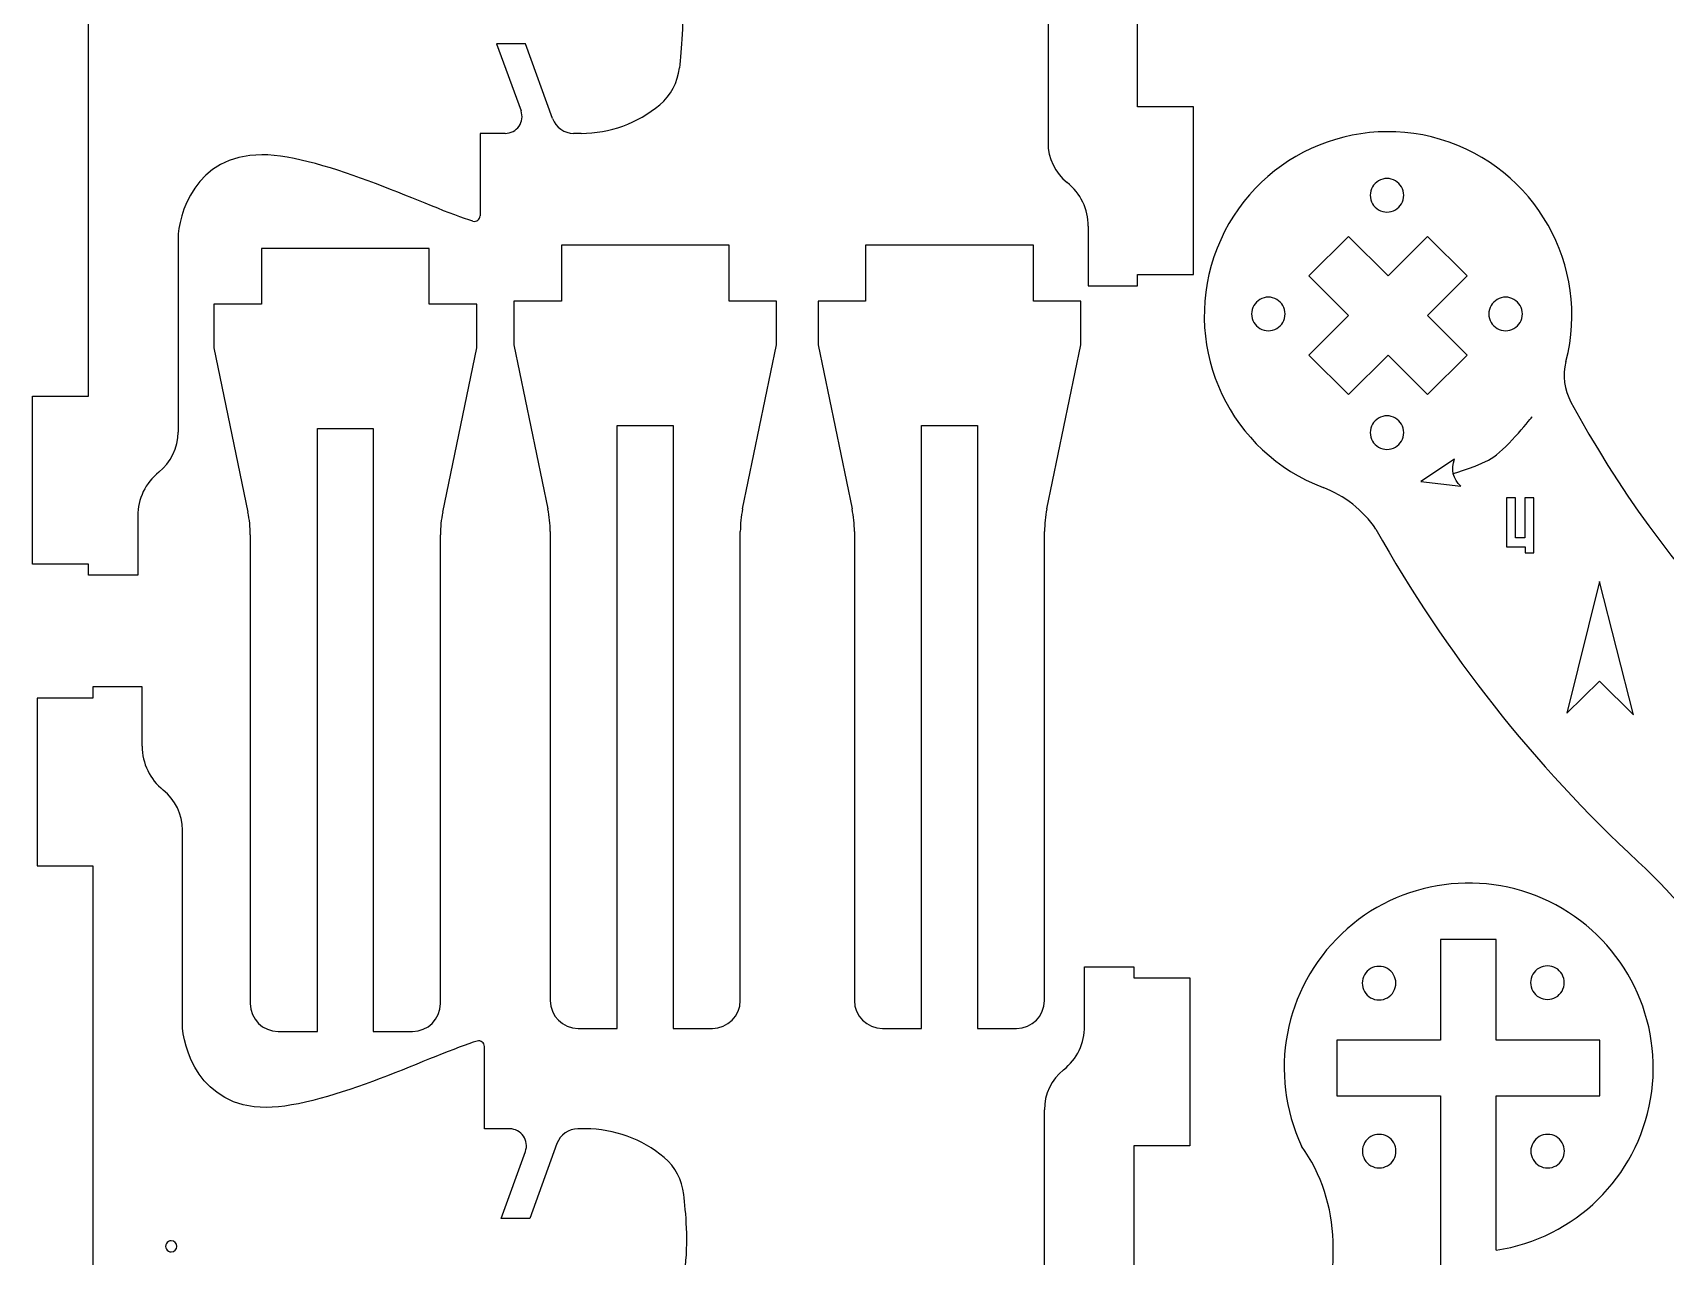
# Model space of a CAD drawing. Extents: x 699 to 13006, y 967 to 6587.
# Drawn here: x 3244.6 to 3658.2, y 4216.7 to 4526.6 of the extents above; entities that cross this region are included whole.
import ezdxf

# ---------------------------------------------------------------- set-up
doc = ezdxf.new("R2010")
doc.units = 0
doc.layers.add('Plantilla_LASERCUT_Illustrator_V2.0', color=7, linetype='CONTINUOUS')

msp = doc.modelspace()

# ---------------------------------------------------------------- linework, layer by layer
at = {"layer": 'Plantilla_LASERCUT_Illustrator_V2.0', "color": 5}
for points in [[(3524.452527, 4507.823464), (3524.452527, 4742.205765)], [(3271.248255, 4404.211452), (3271.248255, 4389.177379), (3258.784125, 4389.177379), (3258.784125, 4392.010137), (3244.620337, 4392.010137), (3244.620337, 4434.501492), (3258.784125, 4434.501492), (3258.784125, 4668.883812), (3244.620337, 4668.883812)], [(3501.790474, 4547.738217), (3501.790474, 4498.729452)], [(3376.310389, 4504.799082), (3369.418902, 4523.733334), (3362.146467, 4523.733334), (3368.319237, 4506.773704)], [(3538.616322, 4507.823464), (3524.452527, 4507.823464)], [(3538.616322, 4465.332117), (3538.616322, 4507.823464)], [(3364.326379, 4501.071289), (3357.930642, 4501.071289), (3357.930642, 4480.208907)], [(3383.526859, 4501.071289), (3381.634279, 4501.071289)], [(3511.988397, 4477.533417), (3511.988397, 4462.499359)], [(3281.446185, 4474.416237), (3281.446185, 4425.407532)], [(3345.064249, 4471.947244), (3302.572887, 4471.947244)], [(3302.572887, 4471.947244), (3302.572887, 4457.783457)], [(3345.064249, 4457.783457), (3345.064249, 4471.947244)], [(3421.022779, 4472.741734), (3378.531424, 4472.741734)], [(3378.531424, 4472.741734), (3378.531424, 4458.577947)], [(3421.022779, 4458.577947), (3421.022779, 4472.741734)], [(3498.077539, 4472.741734), (3455.586192, 4472.741734)], [(3455.586192, 4472.741734), (3455.586192, 4458.577939)], [(3498.077539, 4458.577939), (3498.077539, 4472.741734)], [(3511.988397, 4462.499359), (3524.452527, 4462.499359)], [(3524.452527, 4465.332117), (3538.616322, 4465.332117)], [(3524.452527, 4462.499359), (3524.452527, 4465.332117)], [(3366.492207, 4458.577947), (3366.492207, 4447.530192)], [(3378.531424, 4458.577947), (3366.492207, 4458.577947)], [(3433.061997, 4458.577947), (3421.022779, 4458.577947)], [(3433.061997, 4447.530192), (3433.061997, 4458.577947)], [(3443.546937, 4458.577939), (3443.546937, 4447.530184)], [(3455.586192, 4458.577939), (3443.546937, 4458.577939)], [(3510.116794, 4458.577939), (3498.077539, 4458.577939)], [(3510.116794, 4447.530184), (3510.116794, 4458.577939)], [(3290.533674, 4457.783457), (3290.533674, 4446.735702)], [(3302.572887, 4457.783457), (3290.533674, 4457.783457)], [(3357.103467, 4457.783457), (3345.064249, 4457.783457)], [(3357.103467, 4446.735702), (3357.103467, 4457.783457)], [(3290.533674, 4446.735702), (3299.150145, 4405.179964)], [(3348.486987, 4405.179964), (3357.103467, 4446.735702)], [(3366.492207, 4447.530192), (3375.108679, 4405.974454)], [(3424.445517, 4405.974454), (3433.061997, 4447.530192)], [(3443.546937, 4447.530184), (3452.163432, 4405.974454)], [(3501.500299, 4405.974454), (3510.116794, 4447.530184)], [(3316.736682, 4426.339857), (3330.900469, 4426.339857)], [(3316.736682, 4273.654302), (3316.736682, 4426.339857)], [(3330.900469, 4426.339857), (3330.900469, 4273.654302)], [(3392.695212, 4427.134347), (3406.858999, 4427.134347)], [(3392.695212, 4274.448784), (3392.695212, 4427.134347)], [(3406.858999, 4427.134347), (3406.858999, 4274.448784)], [(3469.750024, 4427.134347), (3483.913782, 4427.134347)], [(3469.750024, 4274.448777), (3469.750024, 4427.134347)], [(3483.913782, 4427.134347), (3483.913782, 4274.448777)], [(3375.698667, 4400.223169), (3375.698667, 4281.530622)], [(3423.855537, 4281.530622), (3423.855537, 4400.223169)], [(3452.753434, 4400.223169), (3452.753434, 4281.530622)], [(3500.910289, 4281.530622), (3500.910289, 4400.223169)], [(3299.740136, 4399.428679), (3299.740136, 4280.736139)], [(3347.897007, 4280.736139), (3347.897007, 4399.428679)], [(3259.89467, 4360.900647), (3259.89467, 4358.067897)], [(3272.3588, 4360.900647), (3259.89467, 4360.900647)], [(3272.3588, 4345.866514), (3272.3588, 4360.900647)], [(3245.730881, 4358.067897), (3245.730881, 4315.576542)], [(3259.89467, 4358.067897), (3245.730881, 4358.067897)], [(3282.556729, 4275.661797), (3282.556729, 4324.670479)], [(3245.730881, 4315.576542), (3259.89467, 4315.576542)], [(3259.89467, 4315.576542), (3259.89467, 4081.194169)], [(3615.33614, 4218.282956), (3615.33614, 4257.330717), (3641.539137, 4257.330717), (3641.539137, 4271.494504), (3615.33614, 4271.494504), (3615.33614, 4296.989322), (3601.172352, 4296.989322), (3601.172352, 4271.494504), (3574.969355, 4271.494504), (3574.969355, 4257.330717)], [(3511.066542, 4275.029014), (3511.066542, 4290.063087), (3523.530672, 4290.063087), (3523.530672, 4287.230322), (3537.694459, 4287.230322), (3537.694459, 4244.738974), (3523.530672, 4244.738974), (3523.530672, 4010.356654), (3537.694459, 4010.356654)], [(3306.82203, 4273.654302), (3316.736682, 4273.654302)], [(3330.900469, 4273.654302), (3340.815109, 4273.654302)], [(3382.780564, 4274.448784), (3392.695212, 4274.448784)], [(3406.858999, 4274.448784), (3416.773639, 4274.448784)], [(3459.835354, 4274.448777), (3469.750024, 4274.448777)], [(3483.913782, 4274.448777), (3493.828369, 4274.448777)], [(3359.041182, 4249.006684), (3359.041182, 4269.869097)], [(3574.969355, 4257.330717), (3601.172352, 4257.330717)], [(3601.172352, 4257.330717), (3601.172352, 4098.489116)], [(3500.868612, 4204.824221), (3500.868612, 4253.832934)], [(3365.436919, 4249.006684), (3359.041182, 4249.006684)], [(3384.637399, 4249.006684), (3382.744819, 4249.006684)], [(3363.257014, 4226.344676), (3369.429777, 4243.304329)], [(3377.420929, 4245.278929), (3370.529449, 4226.344676)], [(3370.529449, 4226.344676), (3363.257014, 4226.344676)]]:
    msp.add_lwpolyline(points, dxfattribs=at)
for points in [[(3591.898257, 4485.385549)], [(3561.852335, 4455.339619)], [(3621.944187, 4455.339619)], [(3591.898265, 4425.293689)], [(3585.634167, 4281.656449)], [(3628.295487, 4281.777417)], [(3585.67646, 4239.116097)], [(3628.33778, 4239.116097)], [(3279.723969, 4220.679169)]]:
    msp.add_lwpolyline(points, close=True, dxfattribs=at)
at = {"layer": 'Plantilla_LASERCUT_Illustrator_V2.0', "color": 3}
for points in [[(3567.893952, 4464.959299), (3577.909265, 4454.943987), (3567.893952, 4444.928682), (3577.909265, 4434.913377), (3587.92457, 4444.928682), (3597.939882, 4434.913377), (3607.955187, 4444.928682), (3597.939875, 4454.943987), (3607.955187, 4464.959299), (3597.939882, 4474.974612), (3587.92457, 4464.959299), (3577.909265, 4474.974612)], [(3604.754437, 4418.584553)], [(3622.532295, 4407.024248), (3622.532295, 4398.658621), (3620.229825, 4398.658621), (3620.229825, 4408.789471), (3617.927363, 4408.789471), (3617.927363, 4396.356158), (3622.68579, 4396.356158), (3622.68579, 4394.897933), (3624.873135, 4394.897933), (3624.873135, 4408.789471), (3622.532295, 4408.789471)], [(3641.46696, 4387.596218), (3633.171495, 4354.259445), (3641.46696, 4362.402015), (3650.066228, 4353.806745)]]:
    msp.add_lwpolyline(points, close=True, dxfattribs=at)
msp.add_lwpolyline([(3604.754437, 4418.584553), (3596.213137, 4412.936318), (3606.37836, 4411.707143)], dxfattribs=at)
at = {"layer": 'Plantilla_LASERCUT_Illustrator_V2.0', "color": 5}
for points in [[(3397.208457, 4560.497585), (3411.874197, 4546.874615), (3409.361794, 4526.562979), (3408.427932, 4517.674242)], [(3403.454209, 4508.311054), (3406.261774, 4510.67051), (3408.044724, 4514.026969), (3408.427932, 4517.674242)], [(3383.526859, 4501.071289), (3390.815554, 4501.057204), (3397.874309, 4503.621706), (3403.454209, 4508.311054)], [(3367.807044, 4502.883228), (3368.602211, 4504.018849), (3368.793388, 4505.470974), (3368.319237, 4506.773704)], [(3376.310389, 4504.799082), (3377.12501, 4502.560931), (3379.252489, 4501.071269), (3381.634279, 4501.071289)], [(3601.202549, 4499.554019), (3577.19376, 4506.700129), (3551.835434, 4493.562928), (3543.824616, 4469.828657)], [(3364.326379, 4501.071289), (3365.712715, 4501.071299), (3367.011877, 4501.747607), (3367.807044, 4502.883228)], [(3632.98616, 4443.290119), (3639.258187, 4467.541934), (3625.211338, 4492.40791), (3601.202549, 4499.554019)], [(3302.654349, 4495.635687), (3285.660447, 4495.692237), (3281.446185, 4480.175614), (3281.446185, 4474.416237)], [(3356.122729, 4478.847724), (3345.799767, 4481.817207), (3318.600702, 4495.582639), (3302.654349, 4495.635687)], [(3501.790474, 4498.729452), (3501.790479, 4494.787865), (3503.58385, 4491.060402), (3506.663704, 4488.600604)], [(3511.988397, 4477.533417), (3511.988389, 4481.840154), (3510.028877, 4485.91293), (3506.663704, 4488.600604)], [(3585.524553, 4489.065409), (3584.209865, 4488.306374), (3583.399985, 4486.90362), (3583.399985, 4485.385549)], [(3589.773689, 4489.065409), (3588.459002, 4489.824444), (3586.83924, 4489.824444), (3585.524553, 4489.065409)], [(3591.898257, 4485.385549), (3591.898257, 4486.90362), (3591.088376, 4488.306374), (3589.773689, 4489.065409)], [(3583.399985, 4485.385549), (3583.399985, 4483.867479), (3584.209865, 4482.464725), (3585.524553, 4481.705689)], [(3589.773689, 4481.705689), (3591.088376, 4482.464725), (3591.898257, 4483.867479), (3591.898257, 4485.385549)], [(3356.122729, 4478.847724), (3356.550283, 4478.724742), (3357.010775, 4478.809794), (3357.366191, 4479.077387)], [(3357.366191, 4479.077387), (3357.721606, 4479.344981), (3357.93064, 4479.764018), (3357.930642, 4480.208907)], [(3585.524553, 4481.705689), (3586.83924, 4480.946654), (3588.459002, 4480.946654), (3589.773689, 4481.705689)], [(3543.824616, 4469.828657), (3535.813798, 4446.094385), (3548.024118, 4420.276973), (3571.45274, 4411.411954)], [(3555.47863, 4459.019479), (3554.163943, 4458.260444), (3553.354062, 4456.85769), (3553.354062, 4455.339619)], [(3559.727766, 4459.019479), (3558.413079, 4459.778514), (3556.793317, 4459.778514), (3555.47863, 4459.019479)], [(3561.852335, 4455.339619), (3561.852335, 4456.85769), (3561.042454, 4458.260444), (3559.727766, 4459.019479)], [(3615.570483, 4459.019479), (3614.255795, 4458.260444), (3613.445915, 4456.85769), (3613.445915, 4455.339619)], [(3619.819619, 4459.019479), (3618.504932, 4459.778514), (3616.88517, 4459.778514), (3615.570483, 4459.019479)], [(3621.944187, 4455.339619), (3621.944187, 4456.85769), (3621.134306, 4458.260444), (3619.819619, 4459.019479)], [(3553.354062, 4455.339619), (3553.354062, 4453.821549), (3554.163943, 4452.418795), (3555.47863, 4451.659759)], [(3559.727766, 4451.659759), (3561.042454, 4452.418795), (3561.852335, 4453.821549), (3561.852335, 4455.339619)], [(3613.445915, 4455.339619), (3613.445915, 4453.821549), (3614.255795, 4452.418795), (3615.570483, 4451.659759)], [(3619.819619, 4451.659759), (3621.134306, 4452.418795), (3621.944187, 4453.821549), (3621.944187, 4455.339619)], [(3555.47863, 4451.659759), (3556.793317, 4450.900724), (3558.413079, 4450.900724), (3559.727766, 4451.659759)], [(3615.570483, 4451.659759), (3616.88517, 4450.900724), (3618.504932, 4450.900724), (3619.819619, 4451.659759)], [(3632.98616, 4443.290119), (3632.088622, 4439.819648), (3632.540366, 4436.137942), (3634.2503, 4432.987407)], [(3585.52456, 4428.973549), (3584.209873, 4428.214514), (3583.399992, 4426.811759), (3583.399992, 4425.293689)], [(3589.773696, 4428.973549), (3588.459009, 4429.732584), (3586.839247, 4429.732584), (3585.52456, 4428.973549)], [(3591.898265, 4425.293689), (3591.898265, 4426.811759), (3591.088384, 4428.214514), (3589.773696, 4428.973549)], [(3634.2503, 4432.987407), (3657.883828, 4389.442899), (3692.498257, 4352.839043), (3734.655522, 4326.811504)], [(3276.572954, 4415.278669), (3279.652813, 4417.73847), (3281.446185, 4421.465939), (3281.446185, 4425.407532)], [(3583.399992, 4425.293689), (3583.399992, 4423.775619), (3584.209873, 4422.372864), (3585.52456, 4421.613829)], [(3589.773696, 4421.613829), (3591.088384, 4422.372864), (3591.898265, 4423.775619), (3591.898265, 4425.293689)], [(3585.52456, 4421.613829), (3586.839247, 4420.854794), (3588.459009, 4420.854794), (3589.773696, 4421.613829)], [(3276.572954, 4415.278669), (3273.20777, 4412.590989), (3271.248256, 4408.5182), (3271.248255, 4404.211452)], [(3584.849105, 4400.851519), (3581.574774, 4405.664489), (3576.897181, 4409.351864), (3571.45274, 4411.411954)], [(3299.740136, 4399.428679), (3299.740132, 4401.360879), (3299.542439, 4403.288008), (3299.150145, 4405.179964)], [(3348.486987, 4405.179964), (3348.094696, 4403.288007), (3347.897007, 4401.360878), (3347.897007, 4399.428679)], [(3375.698667, 4400.223169), (3375.698664, 4402.155368), (3375.500972, 4404.082498), (3375.108679, 4405.974454)], [(3424.445517, 4405.974454), (3424.053226, 4404.082497), (3423.855537, 4402.155368), (3423.855537, 4400.223169)], [(3452.753434, 4400.223169), (3452.753427, 4402.155369), (3452.55573, 4404.082498), (3452.163432, 4405.974454)], [(3501.500299, 4405.974454), (3501.107999, 4404.082498), (3500.9103, 4402.155369), (3500.910289, 4400.223169)], [(3584.849105, 4400.851519), (3602.439601, 4369.470712), (3624.860606, 4341.054738), (3651.28877, 4316.647099)], [(3272.3588, 4345.866514), (3272.35881, 4341.559776), (3274.318323, 4337.487), (3277.683498, 4334.799327)], [(3282.556729, 4324.670479), (3282.556725, 4328.612066), (3280.763353, 4332.339529), (3277.683498, 4334.799327)], [(3630.388103, 4305.715613), (3612.628817, 4315.212146), (3590.783513, 4312.265741), (3576.174756, 4298.403542)], [(3691.932612, 4249.519069), (3684.977423, 4275.276465), (3670.888675, 4298.545668), (3651.28877, 4316.647099)], [(3654.41046, 4256.568083), (3657.827214, 4276.415051), (3648.147389, 4296.219081), (3630.388103, 4305.715613)], [(3576.174756, 4298.403542), (3561.565999, 4284.541342), (3557.478788, 4262.880471), (3566.031552, 4244.647902)], [(3585.634167, 4290.154714), (3584.114808, 4290.15665), (3582.710034, 4289.347194), (3581.949795, 4288.031712)], [(3589.318539, 4288.031712), (3588.5583, 4289.347194), (3587.153526, 4290.15665), (3585.634167, 4290.154714)], [(3628.295487, 4290.275682), (3626.776129, 4290.277618), (3625.371354, 4289.468161), (3624.611116, 4288.15268)], [(3631.979859, 4288.15268), (3631.21962, 4289.468161), (3629.814846, 4290.277618), (3628.295487, 4290.275682)], [(3581.949795, 4288.031712), (3581.189557, 4286.716231), (3581.189557, 4285.094932), (3581.949795, 4283.779451)], [(3589.318539, 4283.779451), (3590.078777, 4285.094932), (3590.078777, 4286.716231), (3589.318539, 4288.031712)], [(3624.611116, 4288.15268), (3623.850877, 4286.837199), (3623.850877, 4285.2159), (3624.611116, 4283.900418)], [(3631.979859, 4283.900418), (3632.740097, 4285.2159), (3632.740097, 4286.837199), (3631.979859, 4288.15268)], [(3299.740136, 4280.736139), (3299.740166, 4276.824939), (3302.91083, 4273.654301), (3306.82203, 4273.654302)], [(3340.815109, 4273.654302), (3344.726311, 4273.654299), (3347.896976, 4276.824937), (3347.897007, 4280.736139)], [(3375.698667, 4281.530622), (3375.698697, 4277.61942), (3378.869363, 4274.448782), (3382.780564, 4274.448784)], [(3416.773639, 4274.448784), (3420.684841, 4274.448782), (3423.855506, 4277.61942), (3423.855537, 4281.530622)], [(3452.753434, 4281.530622), (3452.753461, 4277.619408), (3455.924141, 4274.448762), (3459.835354, 4274.448777)], [(3493.828369, 4274.448777), (3497.739583, 4274.448762), (3500.910263, 4277.619408), (3500.910289, 4281.530622)], [(3581.949795, 4283.779451), (3582.710034, 4282.463969), (3584.114808, 4281.654513), (3585.634167, 4281.656449)], [(3585.634167, 4281.656449), (3587.153526, 4281.654513), (3588.5583, 4282.463969), (3589.318539, 4283.779451)], [(3624.611116, 4283.900418), (3625.371354, 4282.584937), (3626.776129, 4281.77548), (3628.295487, 4281.777417)], [(3628.295487, 4281.777417), (3629.814846, 4281.77548), (3631.21962, 4282.584937), (3631.979859, 4283.900418)], [(3303.764894, 4254.442347), (3286.770991, 4254.385572), (3282.556729, 4269.902359), (3282.556729, 4275.661797)], [(3505.741842, 4263.961797), (3509.107026, 4266.649476), (3511.066541, 4270.722265), (3511.066542, 4275.029014)], [(3357.233269, 4271.230272), (3346.910314, 4268.260812), (3319.711249, 4254.495349), (3303.764894, 4254.442347)], [(3358.476728, 4271.000611), (3358.121313, 4271.268203), (3357.660821, 4271.353253), (3357.233269, 4271.230272)], [(3359.041182, 4269.869097), (3359.041178, 4270.313985), (3358.832143, 4270.733019), (3358.476728, 4271.000611)], [(3505.741842, 4263.961797), (3502.661983, 4261.501996), (3500.868611, 4257.774526), (3500.868612, 4253.832934)], [(3615.33614, 4218.282956), (3635.248683, 4221.294097), (3650.993707, 4236.721114), (3654.41046, 4256.568083)], [(3368.91755, 4247.194763), (3368.122386, 4248.330368), (3366.82324, 4249.006668), (3365.436919, 4249.006684)], [(3369.429777, 4243.304329), (3369.903903, 4244.607053), (3369.712714, 4246.059158), (3368.91755, 4247.194763)], [(3382.744819, 4249.006684), (3380.363039, 4249.00671), (3378.235563, 4247.517065), (3377.420929, 4245.278929)], [(3404.564757, 4241.766957), (3398.98485, 4246.456293), (3391.926092, 4249.020782), (3384.637399, 4249.006684)], [(3585.67646, 4247.614369), (3584.158199, 4247.614654), (3582.755147, 4246.804836), (3581.995934, 4245.490031)], [(3589.356985, 4245.490031), (3588.597772, 4246.804836), (3587.19472, 4247.614654), (3585.67646, 4247.614369)], [(3628.33778, 4247.614369), (3626.819519, 4247.614654), (3625.416467, 4246.804836), (3624.657254, 4245.490031)], [(3632.018305, 4245.490031), (3631.259092, 4246.804836), (3629.85604, 4247.614654), (3628.33778, 4247.614369)], [(3573.989127, 4220.525029), (3573.792047, 4229.177982), (3571.021712, 4237.576074), (3566.031552, 4244.647902)], [(3581.995934, 4245.490031), (3581.236722, 4244.175227), (3581.236722, 4242.555239), (3581.995934, 4241.240434)], [(3589.356985, 4241.240434), (3590.116197, 4242.555239), (3590.116197, 4244.175227), (3589.356985, 4245.490031)], [(3624.657254, 4245.490031), (3623.898042, 4244.175227), (3623.898042, 4242.555239), (3624.657254, 4241.240434)], [(3632.018305, 4241.240434), (3632.777517, 4242.555239), (3632.777517, 4244.175227), (3632.018305, 4245.490031)], [(3409.538479, 4232.403754), (3409.155276, 4236.051032), (3407.372325, 4239.407498), (3404.564757, 4241.766957)], [(3581.995934, 4241.240434), (3582.755147, 4239.92563), (3584.158199, 4239.115811), (3585.67646, 4239.116097)], [(3585.67646, 4239.116097), (3587.19472, 4239.115811), (3588.597772, 4239.92563), (3589.356985, 4241.240434)], [(3624.657254, 4241.240434), (3625.416467, 4239.92563), (3626.819519, 4239.115811), (3628.33778, 4239.116097)], [(3628.33778, 4239.116097), (3629.85604, 4239.115811), (3631.259092, 4239.92563), (3632.018305, 4241.240434)], [(3398.318997, 4189.580389), (3412.984744, 4203.203381), (3410.472334, 4223.515039), (3409.538479, 4232.403754)], [(3278.4943, 4219.97204), (3278.240475, 4219.533274), (3278.240475, 4218.992314), (3278.4943, 4218.553548)], [(3279.723969, 4220.679169), (3279.217076, 4220.680478), (3278.748126, 4220.410805), (3278.4943, 4219.97204)], [(3278.4943, 4218.553548), (3278.748126, 4218.114782), (3279.217076, 4217.84511), (3279.723969, 4217.846419)], [(3281.13669, 4219.262794), (3281.13669, 4220.043611), (3280.504783, 4220.677152), (3279.723969, 4220.679169)], [(3279.723969, 4217.846419), (3280.504783, 4217.848436), (3281.13669, 4218.481977), (3281.13669, 4219.262794)], [(3555.921177, 4152.599471), (3568.266741, 4173.068373), (3574.533379, 4196.627483), (3573.989127, 4220.525029)]]:
    msp.add_open_spline(points, degree=3, dxfattribs=at)
at = {"layer": 'Plantilla_LASERCUT_Illustrator_V2.0', "color": 3}
for points in [[(3614.727795, 4419.186158), (3618.280425, 4421.590553), (3624.444315, 4429.327396), (3624.444315, 4429.327396)], [(3606.37836, 4411.707143), (3604.410667, 4413.385021), (3603.755107, 4416.165166), (3604.754437, 4418.584553)], [(3604.410667, 4414.926991), (3604.410667, 4414.926991), (3611.38302, 4416.921661), (3614.727795, 4419.186158)]]:
    msp.add_open_spline(points, degree=3, dxfattribs=at)

doc.saveas('drawing.dxf')
